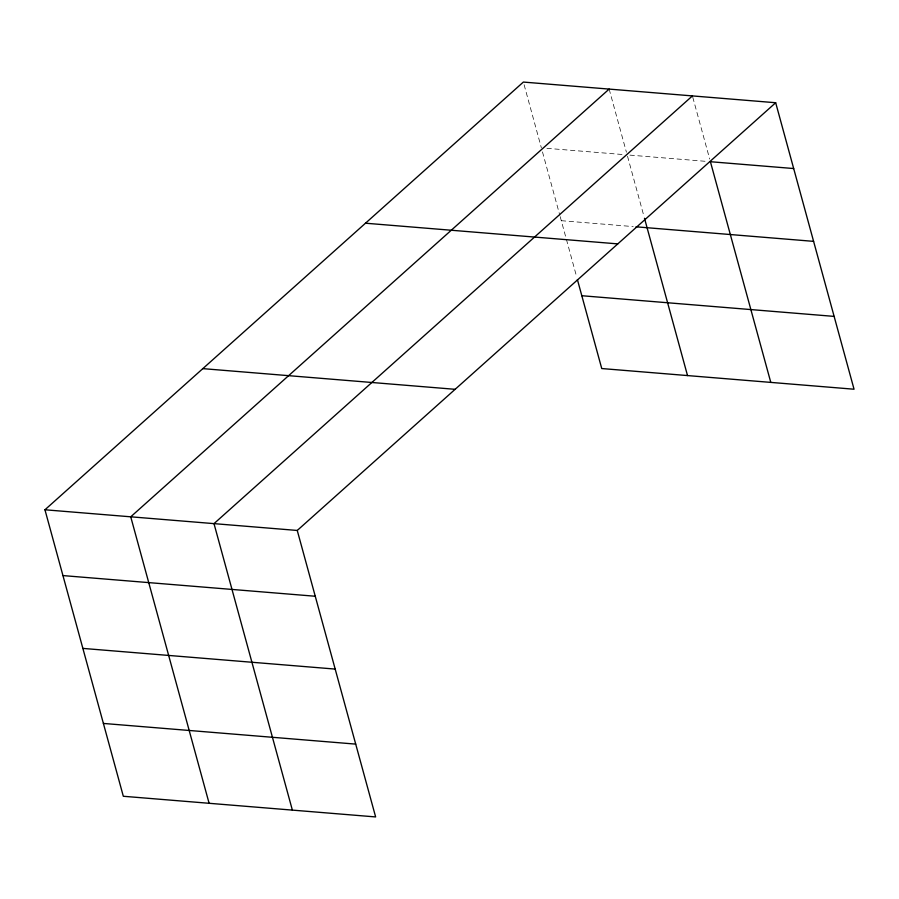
<?xml version="1.0" encoding="UTF-8"?>
<svg xmlns="http://www.w3.org/2000/svg" width="899" height="899" viewBox="0 0 899 899"><rect width="100%" height="100%" fill="white"/><g stroke="black" fill="none" stroke-linecap="round" stroke-linejoin="round"><path stroke-width="0.67" stroke-dasharray="4.5 3.37" d="M546.907 148.324L623.007 154.549M629.929 155.122L706.254 161.37M561.291 220.693L633.244 226.582M692.781 97.261L709.682 159.033M609.151 89.091L626.423 152.212M627.524 156.246L644.122 216.929M524.106 84.753L541.367 147.863M542.479 151.909L559.819 215.299M560.189 216.648L566.055 238.111M566.426 239.449L576.686 276.959"/><path stroke-width="1.35" d="M775.68 102.733L297.254 530.455L375.636 816.933L123.32 796.267L44.95 509.778L523.364 82.067L775.68 102.733L854.05 389.222L601.746 368.545L577.416 279.645M609.151 89.091L130.737 516.813L209.107 803.29M692.421 95.912L213.996 523.634L292.366 810.111M793.682 168.54L710.412 161.719L770.791 382.401M636.009 226.806L813.606 241.359M365.488 223.21L617.804 243.887M581.822 295.726L834.126 316.392M202.826 368.635L455.141 389.312M44.95 509.778L297.254 530.455M62.952 575.585L315.257 596.251M82.877 648.404L335.181 669.081M103.396 723.437L355.712 744.114M644.493 218.277L687.521 375.58"/></g></svg>
